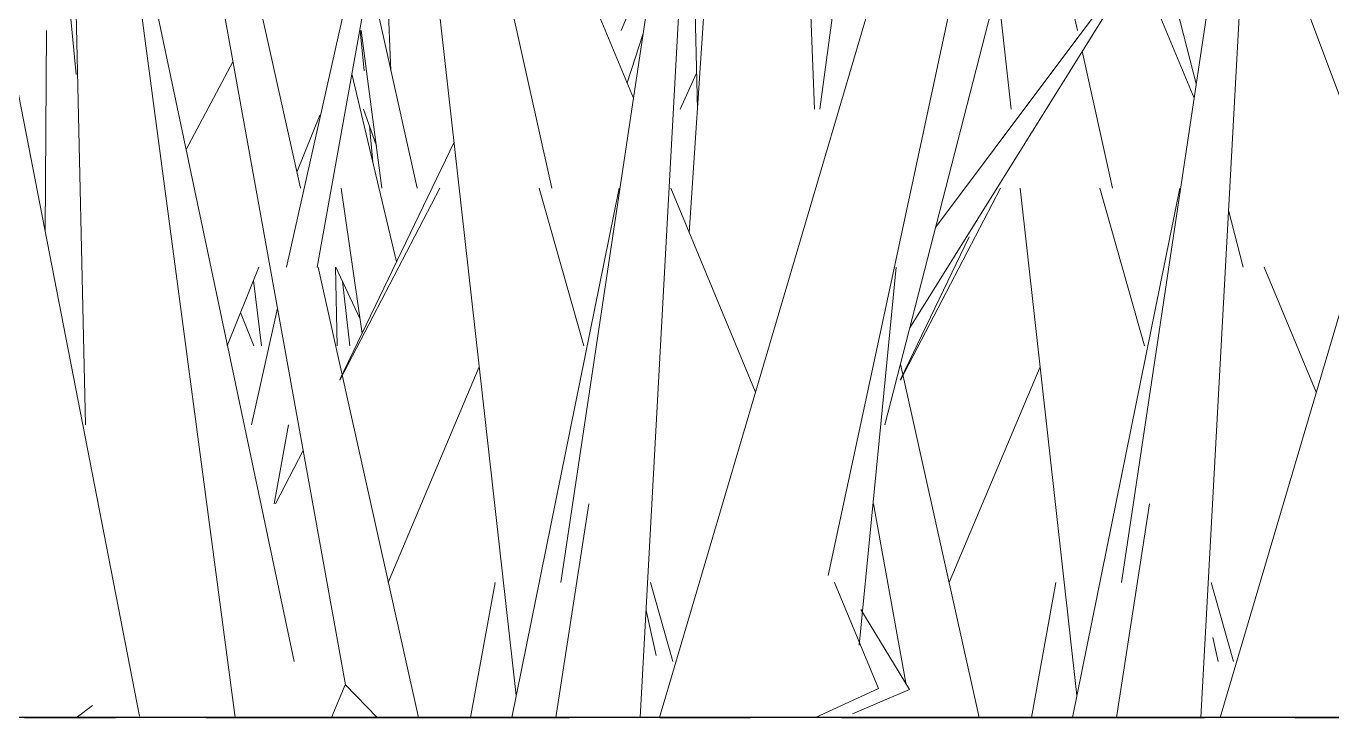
# Model space of a CAD drawing. Header units: millimetres. Extents: x -10020 to 20888, y -4665 to 12339.
# Drawn here: x 2698.71 to 2744.39, y 3047.99 to 3072.18 of the extents above; entities that cross this region are included whole.
import ezdxf

# ---------------------------------------------------------------- set-up
doc = ezdxf.new("R2010")
doc.units = ezdxf.units.MM
doc.linetypes.add('Grid Line 1_2_', pattern=[22.225, 12.7, -3.175, 3.175, -3.175])
doc.layers.add('G-IMPT', color=8, linetype='Continuous', lineweight=9)

# ---------------------------------------------------------------- blocks, each defined once
blk = doc.blocks.new('Grass Array - 25_dwg-V22-West')
at = {"layer": 'G-IMPT'}
for p, q in [((2720.868, 3048), (2738.542, 3107.844)), ((2721.908, 3064.959), (2724.766, 3107.811)), ((2700.459, 3070.487), (2697.658, 3099.417)), ((2692.87, 3098.365), (2702.67, 3048.049)), ((2725.182, 3097.286), (2726.292, 3069.275)), ((2736.259, 3097.2), (2726.772, 3052.967)), ((2700.786, 3058.239), (2699.989, 3093.289)), ((2702.039, 3092.525), (2709.884, 3049.149)), ((2707.823, 3063.757), (2713.324, 3088.312)), ((2719.953, 3069.662), (2712.291, 3088.095)), ((2708.308, 3066.516), (2704.008, 3085.829)), ((2712.84, 3085.634), (2717.103, 3066.516)), ((2701.06, 3085.258), (2706.026, 3048)), ((2720.194, 3048), (2722.187, 3084.592)), ((2715.853, 3048.777), (2712.148, 3081.805)), ((2712.037, 3081.194), (2708.886, 3063.757)), ((2734.381, 3080.165), (2728.747, 3058.239)), ((2701.779, 3079.865), (2708.08, 3049.962)), ((2721.214, 3078.087), (2717.418, 3052.721)), ((2721.996, 3077.552), (2722.196, 3069.279)), ((2726.479, 3069.275), (2727.569, 3077.316)), ((2729.62, 3061.636), (2738.194, 3075.377)), ((2734.624, 3070.615), (2738.194, 3075.377)), ((2711.287, 3074.793), (2711.471, 3070.614)), ((2719.523, 3072.034), (2720.687, 3074.793)), ((2710.804, 3073.607), (2712.383, 3066.516)), ((2699.369, 3064.997), (2699.422, 3072.034)), ((2710.398, 3072.034), (2710.534, 3070.617)), ((2711.157, 3066.516), (2710.427, 3072.034)), ((2720.292, 3071.923), (2719.732, 3070.196)), ((2704.308, 3067.863), (2705.945, 3070.93)), ((2710.107, 3070.511), (2711.667, 3063.94)), ((2721.595, 3069.275), (2722.166, 3070.543)), ((2734.624, 3070.615), (2730.521, 3065.142)), ((2708.98, 3069.064), (2708.183, 3067.078)), ((2710.516, 3069.275), (2710.961, 3067.996)), ((2710.717, 3068.696), (2710.838, 3067.431)), ((2709.682, 3059.824), (2713.683, 3068.121)), ((2713.182, 3066.516), (2709.686, 3059.805)), ((2710.459, 3061.436), (2709.732, 3066.516)), ((2719.46, 3066.516), (2715.695, 3048)), ((2716.66, 3066.516), (2718.219, 3060.998)), ((2724.228, 3059.378), (2721.261, 3066.516)), ((2706.85, 3063.757), (2705.742, 3060.998)), ((2712.43, 3048), (2708.922, 3063.757)), ((2709.533, 3063.757), (2709.585, 3060.998)), ((2710.386, 3061.952), (2709.549, 3063.757)), ((2727.858, 3050.534), (2729.147, 3063.757)), ((2706.663, 3063.292), (2706.948, 3060.998)), ((2710.036, 3060.998), (2709.779, 3063.261)), ((2706.587, 3058.239), (2707.502, 3062.322)), ((2706.68, 3060.998), (2706.21, 3062.163)), ((2711.379, 3052.721), (2714.563, 3060.272)), ((2707.889, 3058.239), (2707.391, 3055.48)), ((2708.402, 3057.341), (2707.433, 3055.48)), ((2717.236, 3048), (2718.395, 3055.48)), ((2714.26, 3048), (2715.114, 3052.721)), ((2720.556, 3052.721), (2721.336, 3049.962)), ((2728.533, 3049.022), (2726.995, 3052.721)), ((2720.398, 3051.743), (2720.749, 3050.167)), ((2727.913, 3051.784), (2729.609, 3048.98)), ((2709.389, 3048), (2709.873, 3049.149)), ((2710.989, 3048), (2709.884, 3049.149)), ((2728.533, 3049.022), (2726.33, 3048)), ((2727.618, 3048.127), (2729.609, 3048.98)), ((2701.032, 3048.424), (2700.459, 3047.99))]:
    blk.add_line(p, q, dxfattribs=at)
blk = doc.blocks.new('Grass Array - Grass Array-V25-West')
blk.add_blockref('Grass Array - 25_dwg-V22-West', (0, 0))
blk = doc.blocks.new('Grass Array - 25_dwg-V38-West')
at = {"layer": 'G-IMPT'}
for p, q in [((2739.645, 3070.164), (2735.735, 3085.433)), ((2741.729, 3077.552), (2745.904, 3066.409)), ((2741.286, 3063.757), (2740.777, 3065.743))]:
    blk.add_line(p, q, dxfattribs=at)
blk = doc.blocks.new('Grass Array - 25_dwg-V39-West')
at = {"layer": 'G-IMPT'}
for p, q in [((2740.485, 3048), (2758.158, 3107.844)), ((2739.811, 3048), (2741.804, 3084.592)), ((2739.57, 3069.662), (2735.144, 3080.311)), ((2734.004, 3078.696), (2735.49, 3072.034)), ((2740.831, 3078.087), (2737.035, 3052.721)), ((2733.17, 3069.275), (2732.688, 3073.575)), ((2735.652, 3071.304), (2736.72, 3066.516)), ((2732.799, 3066.516), (2729.303, 3059.805)), ((2735.469, 3048.777), (2733.48, 3066.516)), ((2739.077, 3066.516), (2735.311, 3048)), ((2736.277, 3066.516), (2737.836, 3060.998)), ((2729.299, 3059.824), (2731.703, 3064.809)), ((2743.845, 3059.378), (2742.025, 3063.757)), ((2732.047, 3048), (2729.294, 3060.366)), ((2730.996, 3052.721), (2734.18, 3060.272)), ((2728.356, 3055.48), (2729.501, 3049.149)), ((2736.853, 3048), (2738.012, 3055.48)), ((2733.877, 3048), (2734.731, 3052.721)), ((2740.173, 3052.721), (2740.952, 3049.962)), ((2740.224, 3050.805), (2740.412, 3049.962))]:
    blk.add_line(p, q, dxfattribs=at)
blk = doc.blocks.new('Grass Array - Grass Array-V40-West')
for name in ['Grass Array - 25_dwg-V39-West', 'Grass Array - 25_dwg-V38-West']:
    blk.add_blockref(name, (0, 0))

msp = doc.modelspace()

# ---------------------------------------------------------------- linework, layer by layer
msp.add_line((4710.823, 3048), (-7496.271, 3048))
at = {"linetype": 'Grid Line 1_2_'}
msp.add_line((-7496.271, 3048), (19186.713, 3048), dxfattribs=at)

# ---------------------------------------------------------------- block references
for name in ['Grass Array - Grass Array-V25-West', 'Grass Array - Grass Array-V40-West']:
    msp.add_blockref(name, (0, 0))

doc.saveas('drawing.dxf')
